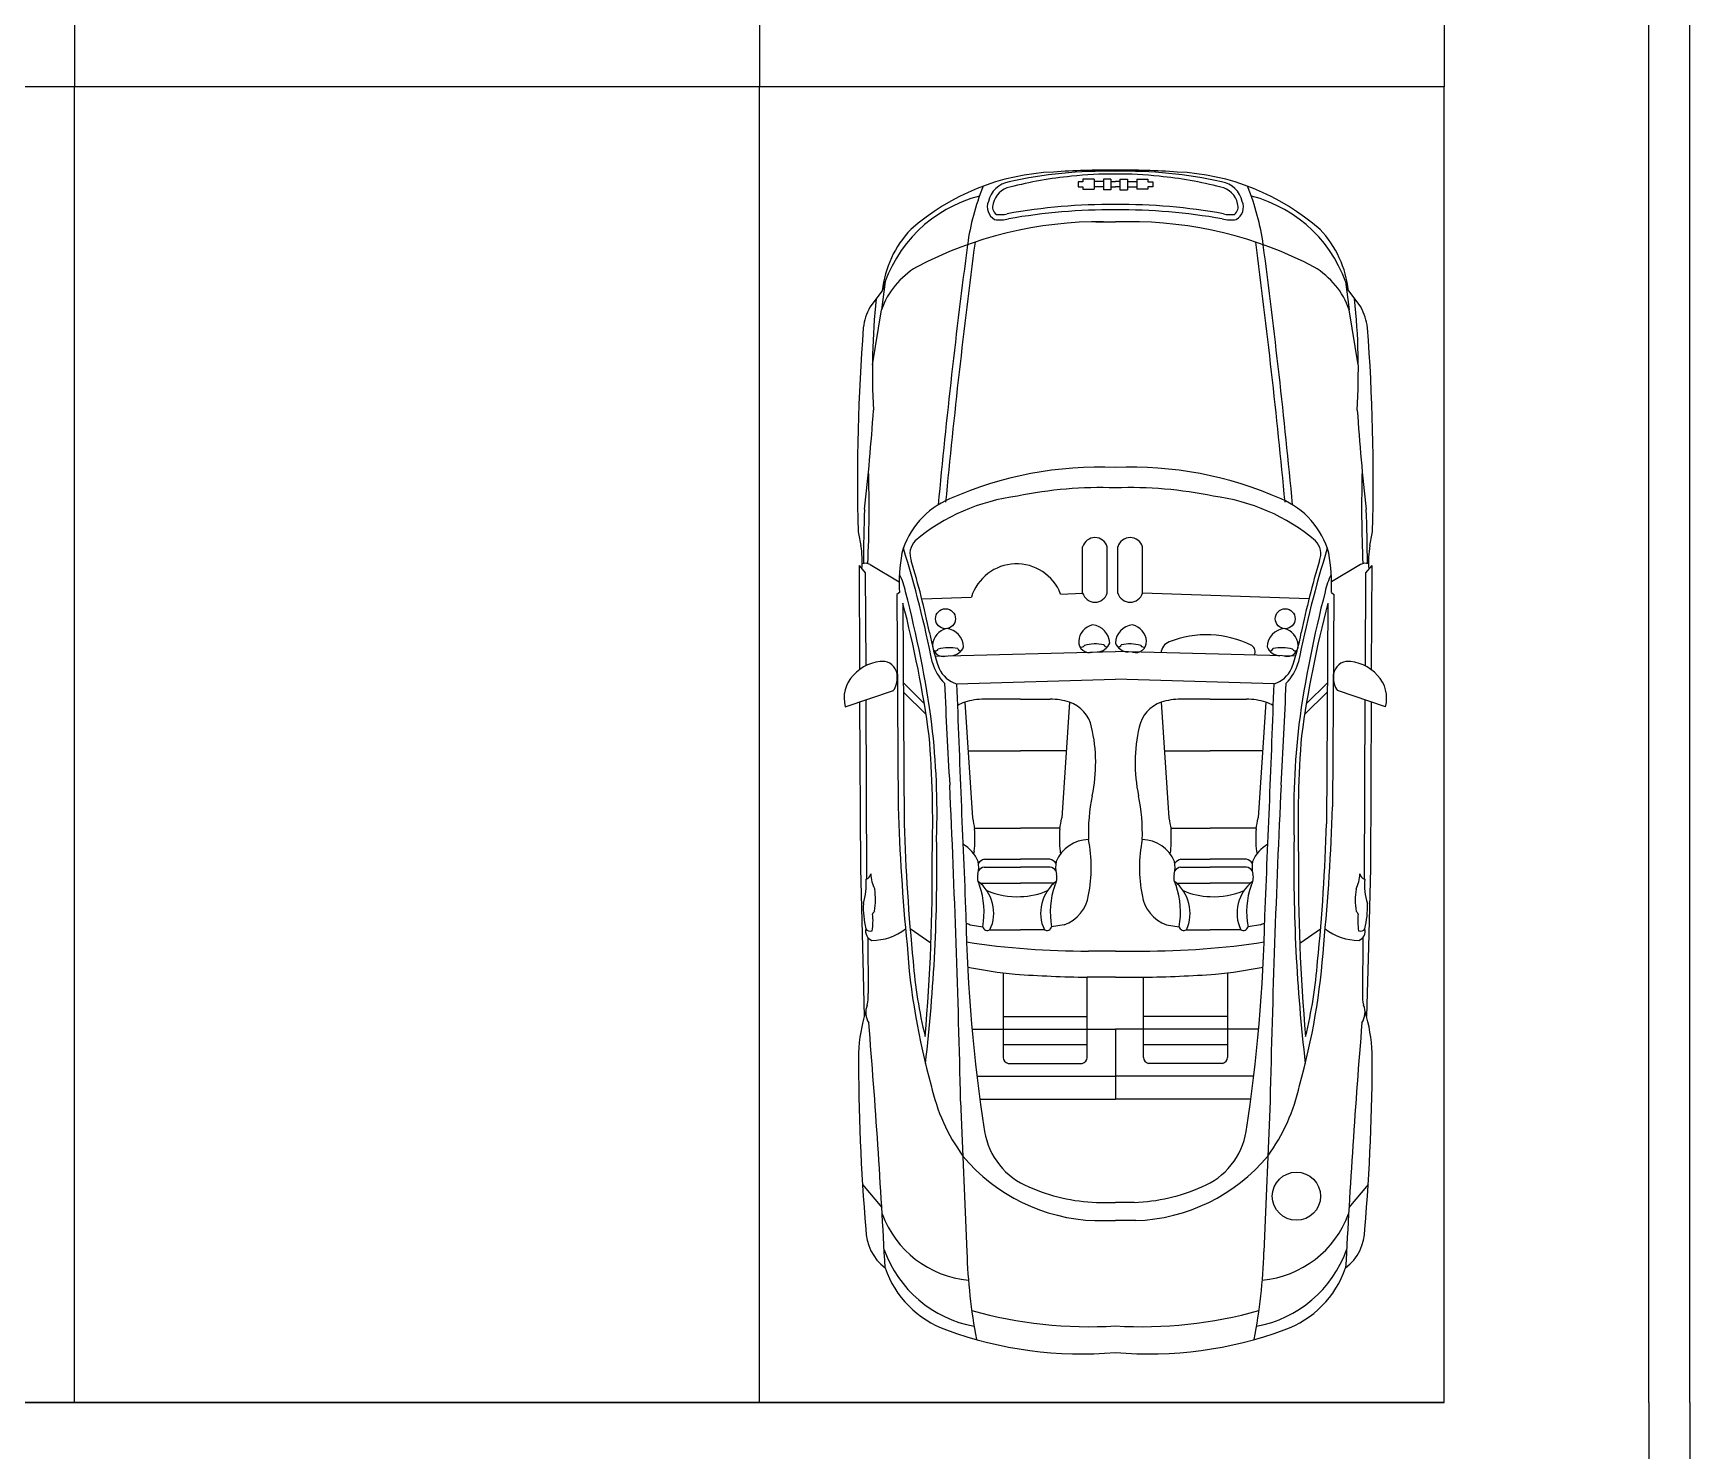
# Model space of a CAD drawing. Header units: inches. Extents: x 478327 to 492265, y -26791 to -22136.
# Drawn here: x 480345.8 to 480588.4, y -22595.8 to -22388 of the extents above; entities that cross this region are included whole.
import ezdxf

# ---------------------------------------------------------------- set-up
doc = ezdxf.new("R2010")
doc.units = ezdxf.units.IN
doc.header["$MEASUREMENT"] = 0
doc.layers.add('ceco.net 92', color=9, linetype='Continuous')
doc.layers.add('Parking', color=7, linetype='Continuous')

msp = doc.modelspace()

# ---------------------------------------------------------------- linework, layer by layer
at = {"layer": 'ceco.net 92', "linetype": 'ByBlock', "ltscale": 0.4}
for p, q in [((480498.828, -22409.817), (480498.828, -22410.562)), ((480499.515, -22409.817), (480498.828, -22409.817)), ((480498.828, -22410.562), (480499.515, -22410.562)), ((480501.168, -22409.444), (480499.515, -22409.444)), ((480499.515, -22409.444), (480499.515, -22409.817)), ((480499.515, -22410.562), (480499.515, -22410.9)), ((480499.515, -22410.9), (480501.168, -22410.9)), ((480501.168, -22409.444), (480501.168, -22410.9)), ((480502.538, -22409.77), (480501.168, -22409.77)), ((480502.538, -22410.576), (480501.168, -22410.576)), ((480502.538, -22409.454), (480502.538, -22411.004)), ((480503.649, -22409.454), (480502.538, -22409.454)), ((480503.649, -22411.004), (480502.538, -22411.004)), ((480503.649, -22409.454), (480503.649, -22411.004)), ((480503.649, -22409.77), (480504.294, -22409.77)), ((480503.649, -22410.576), (480504.294, -22410.576)), ((480504.939, -22409.77), (480504.294, -22409.77)), ((480504.939, -22410.576), (480504.294, -22410.576)), ((480504.939, -22409.454), (480504.939, -22411.004)), ((480504.939, -22409.454), (480506.049, -22409.454)), ((480504.939, -22411.004), (480506.049, -22411.004)), ((480506.049, -22409.454), (480506.049, -22411.004)), ((480506.049, -22409.77), (480507.42, -22409.77)), ((480506.049, -22410.576), (480507.42, -22410.576)), ((480507.42, -22409.444), (480509.073, -22409.444)), ((480507.42, -22409.444), (480507.42, -22410.9)), ((480509.073, -22410.9), (480507.42, -22410.9)), ((480509.073, -22409.444), (480509.073, -22409.817)), ((480509.073, -22409.817), (480509.76, -22409.817)), ((480509.073, -22410.562), (480509.073, -22410.9)), ((480509.76, -22410.562), (480509.073, -22410.562)), ((480509.76, -22409.817), (480509.76, -22410.562)), ((480501.432, -22415.684), (480504.294, -22415.684)), ((480507.155, -22415.684), (480504.294, -22415.684)), ((480470.144, -22425.797), (480468.349, -22428.194)), ((480470.584, -22424.432), (480470.037, -22428.58)), ((480538.003, -22424.432), (480538.55, -22428.58)), ((480538.444, -22425.797), (480540.238, -22428.194)), ((480468.706, -22436.644), (480470.037, -22428.58)), ((480539.881, -22436.644), (480538.55, -22428.58)), ((480499.502, -22470.086), (480499.502, -22463.305)), ((480503.114, -22470.086), (480503.114, -22463.305)), ((480504.656, -22470.086), (480504.656, -22463.305)), ((480508.268, -22470.086), (480508.268, -22463.305)), ((480466.745, -22466.061), (480466.812, -22481.307)), ((480466.745, -22466.061), (480467.665, -22467.113)), ((480467.665, -22467.113), (480467.725, -22480.745)), ((480468.391, -22465.904), (480472.628, -22468.458)), ((480540.196, -22465.904), (480535.959, -22468.458)), ((480540.923, -22467.113), (480540.863, -22480.745)), ((480541.843, -22466.061), (480540.923, -22467.113)), ((480541.843, -22466.061), (480541.776, -22481.307)), ((480472.651, -22470.028), (480472.279, -22470.322)), ((480472.279, -22470.322), (480472.49, -22501.421)), ((480473.163, -22471.566), (480473.374, -22503.886)), ((480475.938, -22470.951), (480483.202, -22470.693)), ((480496.271, -22470.23), (480499.511, -22470.115)), ((480532.65, -22470.951), (480508.268, -22470.086)), ((480535.424, -22471.566), (480535.213, -22503.886)), ((480535.937, -22470.028), (480536.308, -22470.322)), ((480536.308, -22470.322), (480536.098, -22501.421)), ((480477.89, -22479.322), (480504.294, -22478.672)), ((480530.697, -22479.322), (480504.294, -22478.672)), ((480473.24, -22483.266), (480476.303, -22486.263)), ((480481.045, -22483.384), (480504.294, -22482.711)), ((480527.543, -22483.384), (480504.294, -22482.711)), ((480535.348, -22483.266), (480532.284, -22486.263)), ((480464.722, -22486.742), (480471.771, -22484.374)), ((480466.832, -22486.033), (480466.94, -22510.456)), ((480467.747, -22485.726), (480467.862, -22511.986)), ((480473.249, -22484.614), (480476.564, -22487.883)), ((480482.236, -22486.067), (480483.383, -22503.045)), ((480490.393, -22485.628), (480485.091, -22485.628)), ((480490.393, -22485.628), (480494.73, -22485.628)), ((480497.585, -22486.067), (480496.438, -22503.045)), ((480511.003, -22486.067), (480512.15, -22503.045)), ((480518.194, -22485.628), (480513.858, -22485.628)), ((480518.194, -22485.628), (480523.496, -22485.628)), ((480526.351, -22486.067), (480525.204, -22503.045)), ((480535.339, -22484.614), (480532.023, -22487.883)), ((480543.866, -22486.742), (480536.817, -22484.374)), ((480540.841, -22485.726), (480540.725, -22511.986)), ((480541.755, -22486.033), (480541.648, -22510.456)), ((480482.719, -22493.21), (480490.393, -22493.21)), ((480497.102, -22493.21), (480490.393, -22493.21)), ((480511.485, -22493.21), (480518.194, -22493.21)), ((480525.869, -22493.21), (480518.194, -22493.21)), ((480483.654, -22504.533), (480490.393, -22504.533)), ((480496.167, -22504.533), (480490.393, -22504.533)), ((480512.42, -22504.533), (480518.194, -22504.533)), ((480524.934, -22504.533), (480518.194, -22504.533)), ((480466.94, -22510.456), (480467.232, -22521.909)), ((480485.088, -22510.258), (480490.393, -22510.258)), ((480485.102, -22509.097), (480490.393, -22509.097)), ((480494.719, -22509.097), (480490.393, -22509.097)), ((480494.732, -22510.258), (480490.393, -22510.258)), ((480513.855, -22510.258), (480518.194, -22510.258)), ((480513.869, -22509.097), (480518.194, -22509.097)), ((480523.485, -22509.097), (480518.194, -22509.097)), ((480523.499, -22510.258), (480518.194, -22510.258)), ((480541.648, -22510.456), (480541.355, -22521.909)), ((480484.508, -22512.618), (480490.393, -22512.618)), ((480495.313, -22512.618), (480490.393, -22512.618)), ((480513.274, -22512.618), (480518.194, -22512.618)), ((480524.08, -22512.618), (480518.194, -22512.618)), ((480468.035, -22520.55), (480468.081, -22528.752)), ((480474.227, -22519.253), (480477.288, -22521.345)), ((480483.025, -22518.686), (480484.864, -22518.995)), ((480485.929, -22519.447), (480490.393, -22519.447)), ((480493.891, -22519.447), (480490.393, -22519.447)), ((480496.796, -22518.686), (480494.957, -22518.995)), ((480511.792, -22518.686), (480513.631, -22518.995)), ((480514.696, -22519.447), (480518.194, -22519.447)), ((480522.658, -22519.447), (480518.194, -22519.447)), ((480525.562, -22518.686), (480523.724, -22518.995)), ((480534.353, -22519.346), (480531.304, -22521.453)), ((480540.553, -22520.55), (480540.507, -22528.752)), ((480467.232, -22521.909), (480467.5, -22532.161)), ((480504.294, -22522.549), (480500.361, -22522.549)), ((480504.294, -22522.549), (480508.226, -22522.549)), ((480541.355, -22521.909), (480541.087, -22532.161)), ((480487.862, -22525.741), (480487.862, -22538.131)), ((480504.294, -22526.378), (480500.183, -22526.378)), ((480500.183, -22538.131), (480500.183, -22526.378)), ((480504.294, -22526.378), (480508.404, -22526.378)), ((480508.404, -22538.131), (480508.404, -22526.378)), ((480520.726, -22525.741), (480520.726, -22538.131)), ((480487.862, -22532.126), (480500.183, -22532.126)), ((480520.726, -22532.126), (480508.404, -22532.126)), ((480483.296, -22534.011), (480504.294, -22534.011)), ((480525.292, -22534.011), (480504.294, -22534.011)), ((480504.294, -22534.011), (480504.294, -22544.27)), ((480487.862, -22536.236), (480500.183, -22536.236)), ((480508.404, -22536.236), (480520.726, -22536.236)), ((480488.598, -22539.006), (480499.447, -22539.006)), ((480519.99, -22539.006), (480509.141, -22539.006)), ((480484.021, -22540.904), (480504.294, -22540.904)), ((480524.567, -22540.904), (480504.294, -22540.904)), ((480481.631, -22544.547), (480482.536, -22566.624)), ((480484.452, -22544.27), (480504.294, -22544.27)), ((480524.136, -22544.27), (480504.294, -22544.27)), ((480526.956, -22544.547), (480526.051, -22566.624)), ((480467.262, -22556.735), (480470.072, -22560.115)), ((480541.325, -22556.735), (480538.516, -22560.115)), ((480501.521, -22559.389), (480504.294, -22559.389)), ((480507.067, -22559.389), (480504.294, -22559.389)), ((480501.307, -22562.051), (480504.294, -22562.051)), ((480507.28, -22562.051), (480504.294, -22562.051))]:
    msp.add_line(p, q, dxfattribs=at)
for centre, radius in [((480479.412, -22473.848), 1.46), ((480529.175, -22473.848), 1.46), ((480530.815, -22558.475), 3.53)]:
    msp.add_circle(centre, radius, dxfattribs=at)
for centre, radius, start, end in [((480496.7, -22442.235), 33.879, 92.4796, 131.35327), ((480502.902, -22473.457), 65.183, 88.77659, 102.56313), ((480503.687, -22536.19), 128.081, 89.72847, 93.78382), ((480502.927, -22448.849), 40.153, 88.04987, 97.25596), ((480504.901, -22536.19), 128.081, 86.21618, 90.27153), ((480505.685, -22473.457), 65.183, 77.43687, 91.22341), ((480505.66, -22448.849), 40.153, 82.74404, 91.95013), ((480511.887, -22442.235), 33.879, 48.64673, 87.5204), ((480518.996, -22424.149), 36.72, 158.30416, 172.00152), ((480489.376, -22413.547), 3.769, 99.96676, 167.01626), ((480489.439, -22413.669), 3.119, 100.71169, 167.73656), ((480502.974, -22464.312), 55.531, 95.28816, 104.72496), ((480505.614, -22464.312), 55.531, 75.27504, 84.71184), ((480519.149, -22413.669), 3.119, 12.26344, 79.28831), ((480519.211, -22413.547), 3.769, 12.98374, 80.03324), ((480489.591, -22424.149), 36.72, 7.99848, 21.69584), ((480489.32, -22431.228), 19.93, 104.3742, 164.18679), ((480487.587, -22413.528), 2.058, 156.30234, 241.26096), ((480487.705, -22413.488), 1.399, 159.89023, 233.0209), ((480503.426, -22495.978), 82.822, 89.40002, 100.40783), ((480505.161, -22495.978), 82.822, 79.59217, 90.59998), ((480520.883, -22413.488), 1.399, 306.9791, 20.10977), ((480521, -22413.528), 2.058, 298.73904, 23.69766), ((480519.268, -22431.228), 19.93, 15.81321, 75.6258), ((480502.001, -22473.213), 57.531, 89.43345, 117.80542), ((480487.459, -22410.985), 4.431, 258.79287, 285.67403), ((480487.407, -22409.798), 4.838, 263.5513, 282.62933), ((480503.619, -22499.585), 85.651, 89.54888, 100.06112), ((480504.968, -22499.585), 85.651, 79.93888, 90.45112), ((480506.586, -22473.213), 57.531, 62.19458, 90.56655), ((480521.128, -22410.985), 4.431, 254.32597, 281.20713), ((480521.181, -22409.798), 4.838, 257.37067, 276.4487), ((480485.528, -22427.47), 15.475, 136.4256, 173.79256), ((481532.879, -22556.344), 1058.14, 172.523428, 174.600957), ((479475.709, -22556.344), 1058.14, 5.399043, 7.476572), ((480523.06, -22427.47), 15.475, 6.20744, 43.5744), ((481531.777, -22556.725), 1058.14, 172.523428, 174.600957), ((479476.81, -22556.725), 1058.14, 5.399043, 7.476572), ((480481.123, -22432.437), 11.737, 120.50826, 160.81849), ((480527.464, -22432.437), 11.737, 19.18151, 59.49174), ((480474.773, -22431.936), 7.434, 149.7763, 174.33779), ((480571.174, -22437.542), 102.471, 174.09287, 183.20803), ((480437.414, -22437.542), 102.471, 356.79197, 5.90713), ((480533.815, -22431.936), 7.434, 5.66221, 30.2237), ((480750.584, -22453.297), 284.069, 175.53909, 181.57287), ((480258.004, -22453.297), 284.069, 358.42713, 4.46091), ((480139.247, -22421.063), 330.364, 353.61381, 356.14461), ((480869.341, -22421.063), 330.364, 183.85539, 186.38619), ((480283.22, -22457.566), 185.002, 357.45827, 1.67409), ((480502.055, -22505.927), 54.298, 87.63692, 113.94068), ((480506.533, -22505.927), 54.298, 66.05932, 92.36308), ((480725.367, -22457.566), 185.002, 178.32591, 182.54173), ((480502.176, -22514.466), 59.834, 87.97159, 101.78575), ((480506.412, -22514.466), 59.834, 78.21425, 92.02841), ((480484.622, -22467.401), 12.016, 112.51126, 164.73573), ((480493.496, -22484.496), 28.821, 97.05856, 129.984), ((480515.091, -22484.496), 28.821, 50.016, 82.94144), ((480523.965, -22467.401), 12.016, 15.26427, 67.48874), ((480645.389, -22465.84), 178.01, 177.41413, 179.97238), ((480363.199, -22465.84), 178.01, 0.02762, 2.58587), ((480588.635, -22437.988), 124.182, 190.72367, 191.68304), ((480501.308, -22463.852), 1.887, 16.85135, 163.14865), ((480506.462, -22463.852), 1.887, 16.85135, 163.14865), ((480419.953, -22437.988), 124.182, 348.31696, 349.27633), ((480451.885, -22465.499), 15.324, 356.06626, 8.87925), ((480499.203, -22468.859), 26.578, 169.98688, 182.52086), ((480313.497, -22512.921), 167.214, 11.24139, 17.18186), ((480476.992, -22464.336), 2.786, 136.32819, 201.50715), ((480695.09, -22512.921), 167.214, 162.81814, 168.75861), ((480531.596, -22464.336), 2.786, 338.49285, 43.67181), ((480509.384, -22468.859), 26.578, 357.47914, 10.01312), ((480556.703, -22465.499), 15.324, 171.12075, 183.93374), ((480467.675, -22467.253), 1.528, 62.03713, 107.86676), ((480355.684, -22501.009), 123.953, 11.6969, 16.71528), ((480489.816, -22472.72), 6.918, 21.09797, 162.96703), ((480652.904, -22501.009), 123.953, 163.28472, 168.3031), ((480540.912, -22467.253), 1.528, 72.13324, 117.96287), ((480464.373, -22471.674), 9.356, 10.85656, 27.54557), ((480544.215, -22471.674), 9.356, 152.45443, 169.14344), ((480315.103, -22513.02), 163.406, 7.74933, 14.69584), ((480315.501, -22511.365), 163.406, 7.74933, 14.69584), ((480501.308, -22469.539), 1.887, 196.85135, 343.14865), ((480506.462, -22469.539), 1.887, 196.85135, 343.14865), ((480693.086, -22511.365), 163.406, 165.30416, 172.25067), ((480693.484, -22513.02), 163.406, 165.30416, 172.25067), ((480512.512, -22469.184), 36.076, 190.69598, 199.37457), ((480480.168, -22477.885), 2.662, 103.566, 176.06124), ((480479.265, -22478.087), 2.803, 2.33397, 84.31552), ((480501.577, -22477.327), 2.662, 103.566, 176.06124), ((480500.675, -22477.529), 2.803, 2.33397, 84.31552), ((480507.095, -22477.529), 2.803, 95.68448, 177.66603), ((480506.193, -22477.327), 2.662, 3.93876, 76.434), ((480517.623, -22491.112), 14.906, 63.45042, 111.5249), ((480529.322, -22478.087), 2.803, 95.68448, 177.66603), ((480528.42, -22477.885), 2.662, 3.93876, 76.434), ((480496.075, -22469.184), 36.076, 340.62543, 349.30402), ((480479.068, -22477.807), 1.559, 176.15072, 287.79768), ((480477.921, -22478.063), 0.5, 239.57496, 329.66978), ((480479.961, -22484.334), 6.23, 78.53199, 104.96572), ((480480.098, -22477.141), 2.138, 273.16578, 337.08533), ((480481.619, -22478.125), 0.432, 193.85421, 281.64436), ((480500.477, -22477.249), 1.559, 176.15072, 287.79768), ((480499.33, -22477.505), 0.5, 239.57496, 329.66978), ((480501.37, -22483.776), 6.23, 78.53199, 104.96572), ((480501.507, -22476.583), 2.138, 273.16578, 337.08533), ((480503.029, -22477.567), 0.432, 193.85421, 281.64436), ((480506.263, -22476.583), 2.138, 202.91467, 266.83422), ((480504.741, -22477.567), 0.432, 258.35564, 346.14579), ((480506.399, -22483.776), 6.23, 75.03428, 101.46801), ((480507.292, -22477.249), 1.559, 252.20232, 3.84928), ((480508.439, -22477.505), 0.5, 210.33022, 300.42504), ((480512.801, -22478.937), 1.81, 110.94803, 177.37538), ((480523.686, -22478.683), 1.085, 332.15776, 56.48685), ((480528.49, -22477.141), 2.138, 202.91467, 266.83422), ((480526.968, -22478.125), 0.432, 258.35564, 346.14579), ((480528.626, -22484.334), 6.23, 75.03428, 101.46801), ((480529.519, -22477.807), 1.559, 252.20232, 3.84928), ((480530.666, -22478.063), 0.5, 210.33022, 300.42504), ((480470.455, -22486.206), 6.105, 89.48489, 138.31483), ((480470.105, -22482.307), 2.243, 358.947, 79.59389), ((480484.594, -22478.133), 7.422, 197.16859, 224.16366), ((480482.252, -22479.407), 4.156, 204.81622, 253.11659), ((480526.336, -22479.407), 4.156, 286.88341, 335.18378), ((480523.994, -22478.133), 7.422, 315.83634, 342.83141), ((480538.483, -22482.307), 2.243, 100.40611, 181.053), ((480538.132, -22486.206), 6.105, 41.68517, 90.51511), ((480469.361, -22485.479), 4.808, 136.1162, 195.23106), ((480469.213, -22482.551), 3.141, 324.52054, 3.70114), ((481471.695, -22440.334), 993.355, 182.47923, 183.341567), ((484285.768, -22347.689), 3807.142, 182.04259, 182.554441), ((476722.82, -22347.689), 3807.142, 357.445559, 357.95741), ((479536.892, -22440.334), 993.355, 356.658433, 357.52077), ((480539.374, -22482.551), 3.141, 176.29886, 215.47946), ((480539.226, -22485.479), 4.808, 344.76894, 43.8838), ((480483.871, -22490.757), 4.966, 109.21899, 123.07426), ((480485.307, -22496.524), 10.899, 91.13756, 106.3676), ((480494.513, -22496.524), 10.899, 73.6324, 88.86244), ((480495.95, -22490.757), 4.966, 11.90426, 70.78101), ((480512.638, -22490.757), 4.966, 109.21899, 168.09574), ((480514.074, -22496.524), 10.899, 91.13756, 106.3676), ((480523.28, -22496.524), 10.899, 73.6324, 88.86244), ((480524.717, -22490.757), 4.966, 56.92574, 70.78101), ((480321.031, -22503.74), 156.507, 358.24649, 4.6738), ((480364.599, -22502.439), 113.574, 358.16822, 6.6272), ((480478.623, -22494.938), 22.789, 347.73401, 13.20484), ((480529.964, -22494.938), 22.789, 166.79516, 192.26599), ((480643.988, -22502.439), 113.574, 173.3728, 181.83178), ((480687.557, -22503.74), 156.507, 175.3262, 181.75351), ((478547.798, -22588.276), 1934.327, 1.295398, 2.66804), ((482460.789, -22588.276), 1934.327, 177.33196, 178.704602), ((480529.617, -22505.463), 29.282, 168.80861, 181.48882), ((480478.97, -22505.463), 29.282, 358.51118, 11.19139), ((480762.912, -22493.014), 290.544, 181.65813, 185.64415), ((480526.811, -22495.919), 44.009, 189.3191, 191.45989), ((480453.01, -22495.919), 44.009, 348.54011, 350.6809), ((480555.578, -22495.919), 44.009, 189.3191, 191.45989), ((480481.776, -22495.919), 44.009, 348.54011, 350.6809), ((480245.675, -22493.014), 290.544, 354.35585, 358.34187), ((480763.797, -22495.479), 290.544, 181.65813, 185.64415), ((480463.493, -22506.02), 20.232, 354.61324, 3.84734), ((480516.327, -22506.02), 20.232, 176.15266, 185.38676), ((480492.26, -22506.02), 20.232, 354.61324, 3.84734), ((480545.094, -22506.02), 20.232, 176.15266, 185.38676), ((480244.791, -22495.479), 290.544, 354.35585, 358.34187), ((480227.815, -22510.15), 250.334, 353.3724, 0.934), ((480479.433, -22511.366), 5.142, 22.39746, 60.61513), ((480483.086, -22507.87), 0.553, 319.60763, 354.85268), ((480500.388, -22511.366), 5.142, 90.4832, 157.60254), ((480496.735, -22507.87), 0.553, 185.14732, 220.39237), ((480481.048, -22510.312), 19.725, 348.23791, 11.96294), ((480527.54, -22510.312), 19.725, 168.03706, 191.76209), ((480508.199, -22511.366), 5.142, 22.39746, 89.5168), ((480511.852, -22507.87), 0.553, 319.60763, 354.85268), ((480529.155, -22511.366), 5.142, 119.38487, 157.60254), ((480525.502, -22507.87), 0.553, 185.14732, 220.39237), ((480780.773, -22510.15), 250.334, 179.066, 186.6276), ((480205.251, -22511.195), 272.226, 354.97343, 0.56111), ((480480.295, -22510.229), 3.977, 345.01201, 11.94463), ((480485.495, -22510.664), 1.616, 104.08875, 141.4563), ((480485.262, -22511.51), 1.264, 97.90594, 144.33076), ((480494.325, -22510.664), 1.616, 38.5437, 75.91125), ((480494.558, -22511.51), 1.264, 35.66924, 82.09406), ((480499.525, -22510.229), 3.977, 168.05537, 194.98799), ((480509.062, -22510.229), 3.977, 345.01201, 11.94463), ((480514.262, -22510.664), 1.616, 104.08875, 141.4563), ((480514.029, -22511.51), 1.264, 97.90594, 144.33076), ((480523.092, -22510.664), 1.616, 38.5437, 75.91125), ((480523.325, -22511.51), 1.264, 35.66924, 82.09406), ((480528.292, -22510.229), 3.977, 168.05537, 194.98799), ((480803.336, -22511.195), 272.226, 179.43889, 185.02657), ((480458.966, -22512.84), 8.848, 341.93311, 5.39473), ((480467.603, -22511.155), 0.871, 281.37175, 354.46214), ((480473.875, -22511.049), 5.409, 182.01624, 206.6401), ((480486.358, -22511.758), 2.276, 167.32047, 211.23518), ((480480.636, -22516.986), 5.838, 335.07118, 52.92733), ((480473.281, -22516.814), 11.787, 349.33701, 19.19876), ((480499.185, -22516.986), 5.838, 127.07267, 204.92882), ((480506.54, -22516.814), 11.787, 160.80124, 190.66299), ((480493.463, -22511.758), 2.276, 328.76482, 12.67953), ((480515.125, -22511.758), 2.276, 167.32047, 211.23518), ((480509.402, -22516.986), 5.838, 335.07118, 52.92733), ((480502.047, -22516.814), 11.787, 349.33701, 19.19876), ((480527.952, -22516.986), 5.838, 127.07267, 204.92882), ((480535.307, -22516.814), 11.787, 160.80124, 190.66299), ((480522.23, -22511.758), 2.276, 328.76482, 12.67953), ((480534.713, -22511.049), 5.409, 333.3599, 357.98376), ((480540.985, -22511.155), 0.871, 185.53786, 258.62825), ((480549.622, -22512.84), 8.848, 174.60527, 198.06689), ((480480.736, -22516.125), 13.369, 177.68432, 193.6152), ((480457.58, -22515.064), 11.57, 351.91421, 7.89993), ((480489.802, -22503.639), 10.943, 246.53768, 273.09861), ((480490.019, -22503.639), 10.943, 271.96071, 293.46232), ((480495.052, -22513.624), 5.354, 289.00232, 352.38401), ((480513.535, -22513.624), 5.354, 187.61599, 250.99768), ((480518.569, -22503.639), 10.943, 246.53768, 268.03929), ((480518.786, -22503.639), 10.943, 266.90139, 293.46232), ((480551.007, -22515.064), 11.57, 172.10007, 188.08579), ((480527.852, -22516.125), 13.369, 346.3848, 2.31568), ((480460.904, -22518.147), 7.889, 349.55163, 7.41476), ((480469.937, -22517.653), 1.318, 133.15457, 156.59227), ((480711.484, -22513.503), 229.108, 180.96656, 188.90805), ((480297.103, -22513.503), 229.108, 351.09195, 359.03344), ((480538.651, -22517.653), 1.318, 23.40773, 46.84543), ((480547.684, -22518.147), 7.889, 172.58524, 190.44837), ((480469.183, -22519.615), 1.481, 166.59205, 248.27131), ((480468.365, -22518.935), 0.708, 208.39267, 294.79409), ((480468.597, -22512.925), 8.066, 270.26681, 307.95617), ((480484.768, -22513.624), 5.354, 244.09477, 250.99768), ((480485.582, -22518.784), 0.748, 196.33295, 297.68182), ((480494.239, -22518.784), 0.748, 242.31818, 343.66705), ((480514.349, -22518.784), 0.748, 196.33295, 297.68182), ((480523.006, -22518.784), 0.748, 242.31818, 343.66705), ((480523.819, -22513.624), 5.354, 289.00232, 295.90523), ((480539.99, -22512.925), 8.066, 232.04383, 269.73319), ((480540.222, -22518.935), 0.708, 245.20591, 331.60733), ((480539.405, -22519.615), 1.481, 291.72869, 13.40795), ((480574.735, -22514.914), 101.178, 183.78289, 195.66948), ((480499.883, -22408.183), 114.366, 261.26061, 270.23952), ((480508.704, -22408.183), 114.366, 269.76048, 278.73939), ((480433.853, -22514.914), 101.178, 344.33052, 356.21711), ((480543.441, -22518.625), 68.994, 184.51323, 193.76941), ((480496.082, -22458.222), 68.017, 258.61911, 264.54062), ((480512.506, -22458.222), 68.017, 275.45938, 281.38089), ((480465.146, -22518.625), 68.994, 346.23059, 355.48677), ((480502.432, -22347.823), 178.569, 265.88274, 269.27858), ((480506.156, -22347.823), 178.569, 270.72142, 274.11726), ((480463.043, -22529.188), 5.056, 345.12212, 4.94686), ((480545.544, -22529.188), 5.056, 175.05314, 194.87788), ((480490.553, -22538.519), 23.913, 162.70435, 177.51173), ((480470.422, -22531.537), 2.704, 157.15358, 214.03728), ((480538.165, -22531.537), 2.704, 325.96272, 22.84642), ((480518.035, -22538.519), 23.913, 2.48827, 17.29565), ((479252.371, -22631.589), 1219.797, 2.942146, 4.633572), ((481756.217, -22631.589), 1219.797, 175.366428, 177.057854), ((480772.162, -22537.596), 305.5, 179.97844, 184.82349), ((480236.426, -22537.596), 305.5, 355.17651, 0.02156), ((480488.763, -22538.12), 0.901, 180.73273, 259.47084), ((480499.282, -22538.12), 0.901, 280.52916, 359.26727), ((480509.305, -22538.12), 0.901, 180.73273, 259.47084), ((480519.825, -22538.12), 0.901, 280.52916, 359.26727), ((480504.21, -22536.381), 27.524, 192.29316, 216.06573), ((480504.378, -22536.381), 27.524, 323.93427, 347.70684), ((480495.534, -22547.315), 10.527, 189.10302, 248.28986), ((480513.053, -22547.315), 10.527, 291.71014, 350.89698), ((480502.246, -22535.632), 26.436, 219.88566, 267.96571), ((480506.342, -22535.632), 26.436, 272.03429, 320.11434), ((480502.496, -22532.763), 26.645, 245.95635, 267.90161), ((480506.091, -22532.763), 26.645, 272.09839, 294.04365), ((480484.117, -22555.939), 14.893, 200.04006, 264.81455), ((480524.47, -22555.939), 14.893, 275.18545, 339.95994), ((480474.978, -22563.251), 7.234, 180.25875, 232.35606), ((480533.609, -22563.251), 7.234, 307.64394, 359.74125), ((480486.835, -22560.375), 17.462, 199.94363, 259.34333), ((480565.474, -22563.998), 82.98, 181.81295, 190.75069), ((480443.113, -22563.998), 82.98, 349.24931, 358.18705), ((480521.752, -22560.375), 17.462, 280.65667, 340.05637), ((480484.547, -22564.124), 14.806, 199.14508, 250.30756), ((480524.04, -22564.124), 14.806, 289.69244, 340.85492), ((480500.581, -22513.331), 64.267, 254.36127, 273.31169), ((480508.006, -22513.331), 64.267, 266.68831, 285.63873), ((480499.415, -22523.853), 57.733, 249.88228, 274.84725), ((480509.172, -22523.853), 57.733, 265.15275, 290.11772)]:
    msp.add_arc(centre, radius, start, end, dxfattribs=at)
at = {"layer": 'Parking'}
for p, q in [((480582.447, -22588.688), (480582.447, -22136.088)), ((480588.447, -22588.688), (480588.447, -22136.088)), ((480351.847, -22203.088), (480351.847, -22395.888)), ((480351.847, -22203.088), (480351.847, -22395.888)), ((480452.147, -22203.088), (480452.147, -22395.888)), ((480452.147, -22203.088), (480452.147, -22395.888)), ((480552.447, -22203.088), (480552.447, -22395.888)), ((480552.447, -22203.088), (480552.447, -22395.888)), ((480351.847, -22395.888), (480251.547, -22395.888)), ((480351.847, -22395.888), (480251.547, -22395.888)), ((480351.847, -22588.688), (480351.847, -22395.888)), ((480452.147, -22395.888), (480351.847, -22395.888)), ((480351.847, -22588.688), (480351.847, -22395.888)), ((480452.147, -22395.888), (480351.847, -22395.888)), ((480452.147, -22588.688), (480452.147, -22395.888)), ((480552.447, -22395.888), (480452.147, -22395.888)), ((480452.147, -22588.688), (480452.147, -22395.888)), ((480552.447, -22395.888), (480452.147, -22395.888)), ((480552.447, -22588.688), (480552.447, -22395.888)), ((480552.447, -22588.688), (480552.447, -22395.888)), ((480251.547, -22588.688), (480351.847, -22588.688)), ((480351.847, -22588.688), (480251.547, -22588.688)), ((480351.847, -22588.688), (480452.147, -22588.688)), ((480452.147, -22588.688), (480351.847, -22588.688)), ((480452.147, -22588.688), (480552.447, -22588.688)), ((480552.447, -22588.688), (480452.147, -22588.688)), ((480582.447, -22588.688), (480582.447, -22607.688)), ((480588.447, -22588.688), (480588.447, -22607.688))]:
    msp.add_line(p, q, dxfattribs=at)

doc.saveas('drawing.dxf')
